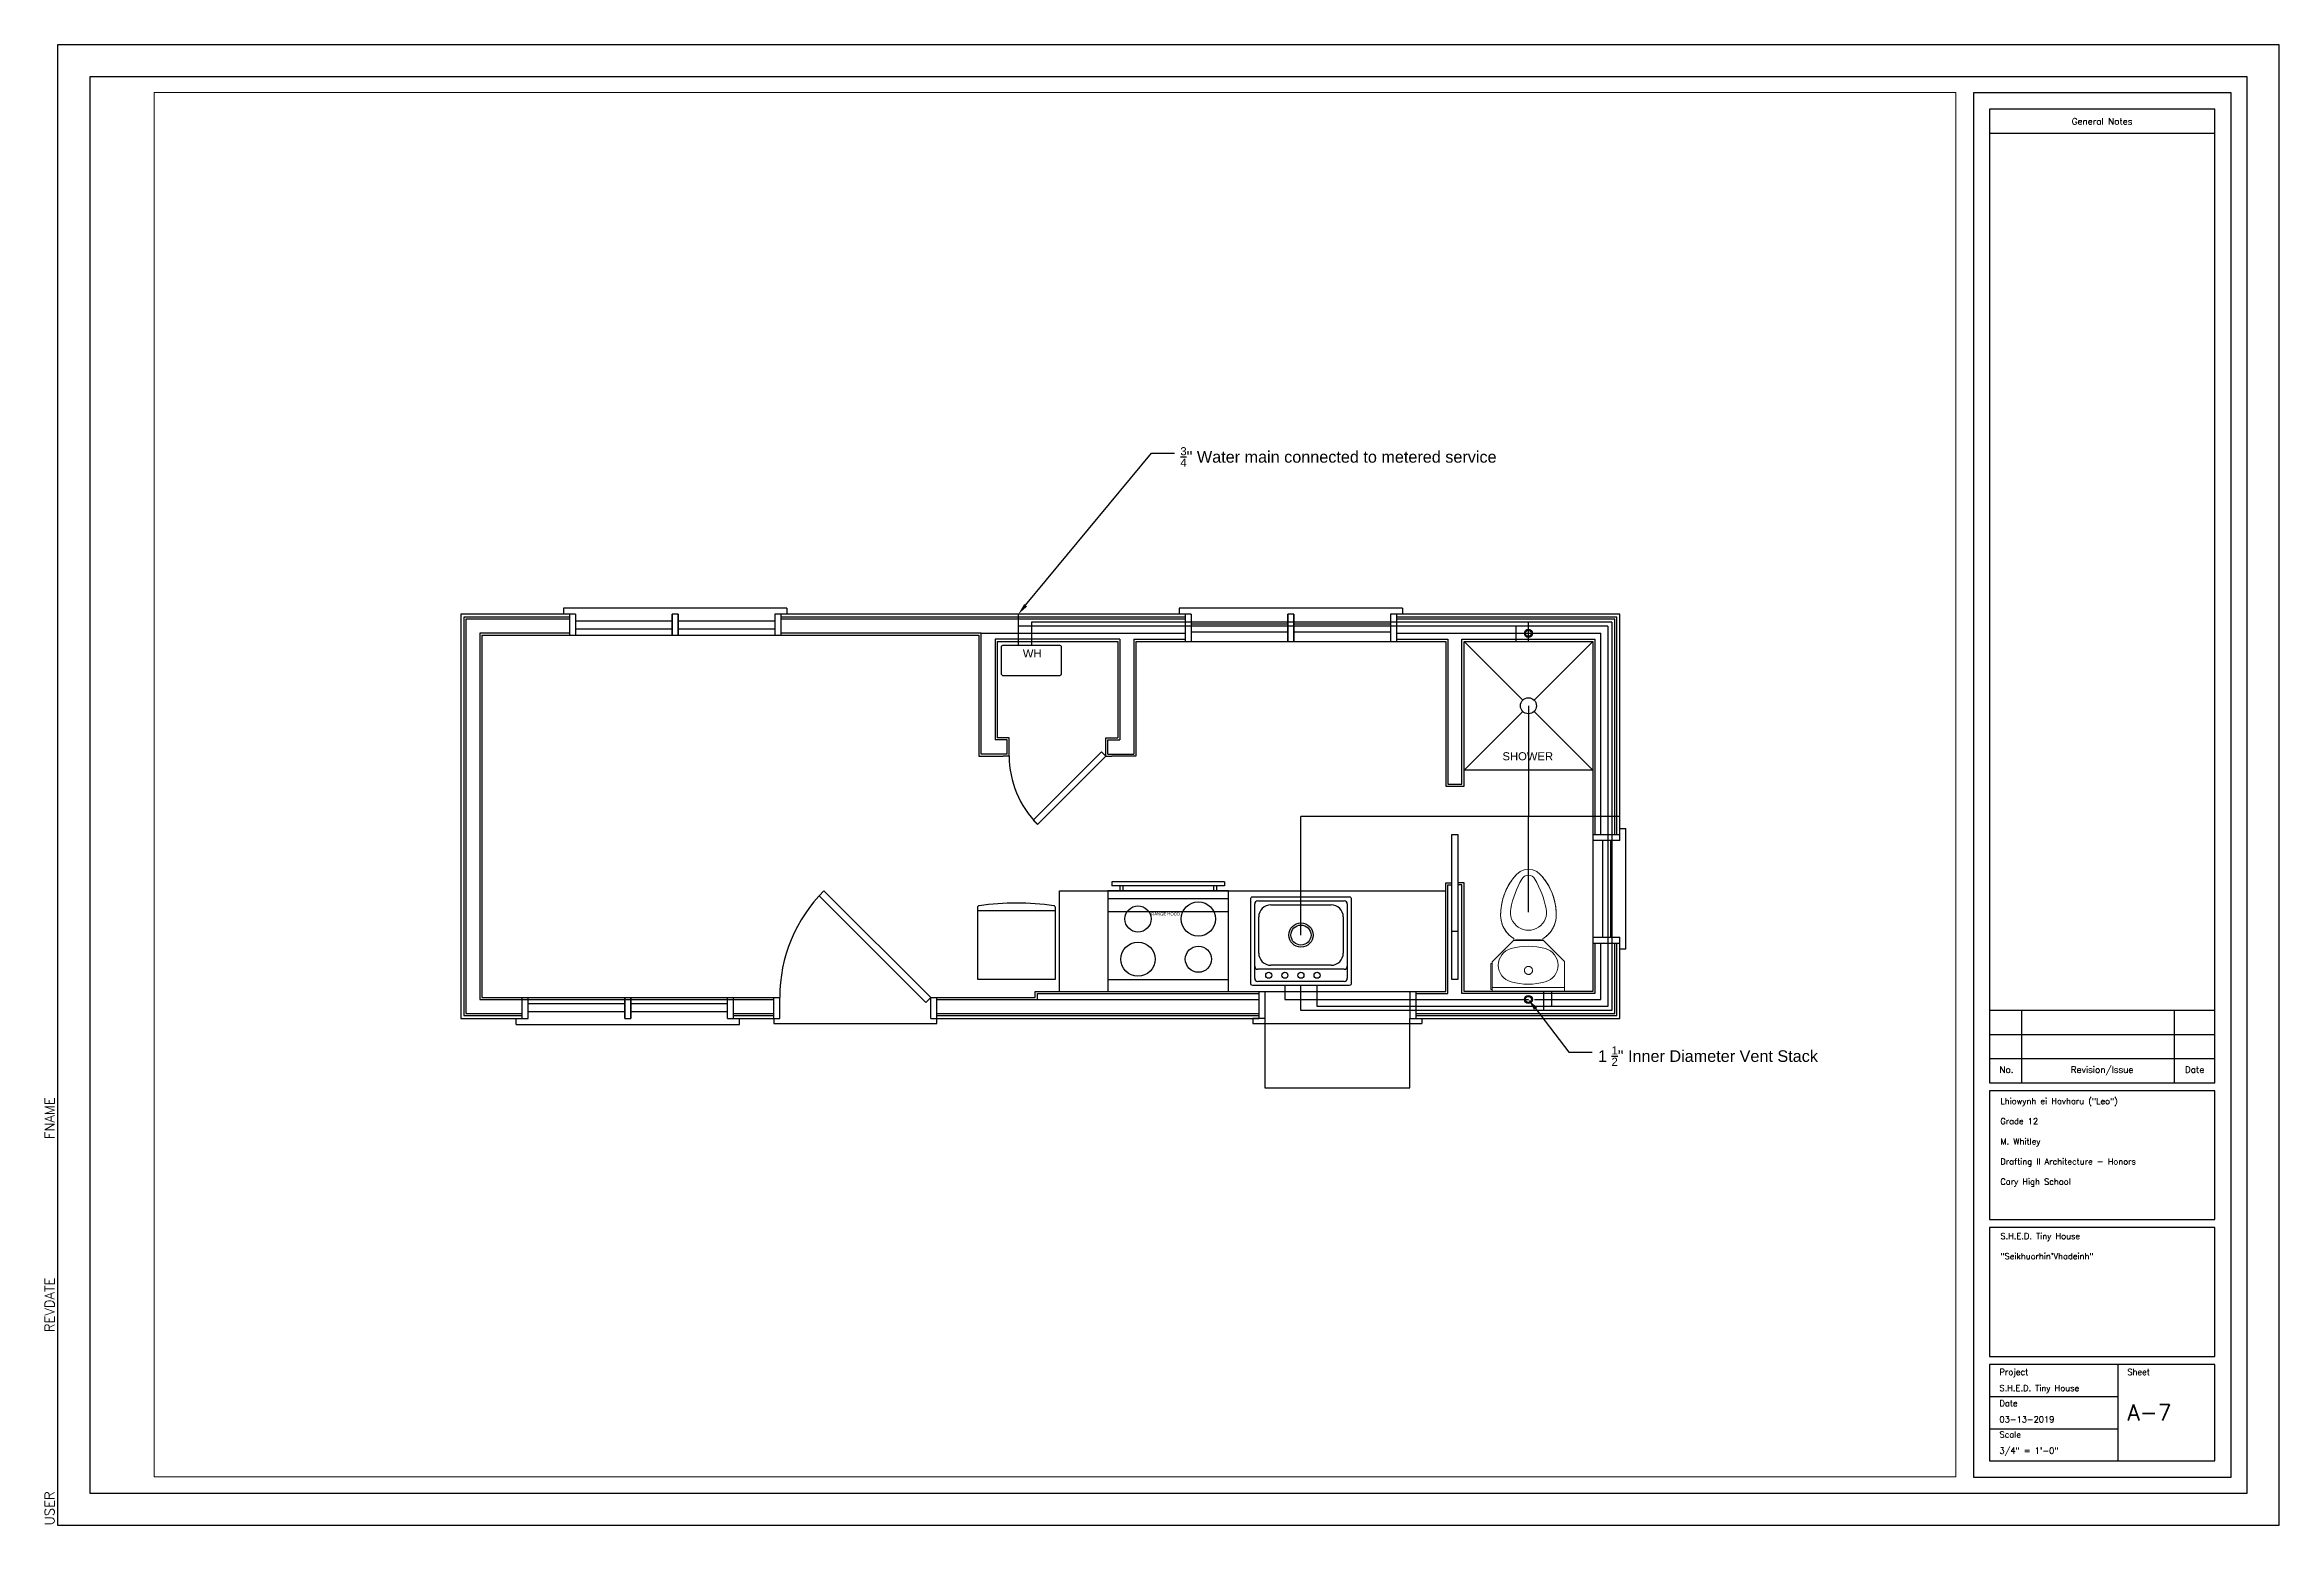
# Paper-space layout 'Plumbing' of a CAD drawing. Header units: inches. Extents: x -0.2 to 34.5, y 0 to 23.
import ezdxf
from ezdxf import colors
from ezdxf.entities.mleader import LeaderData, LeaderLine
from ezdxf.enums import TextEntityAlignment as Align
from ezdxf.math import Vec2, Vec3

# ---------------------------------------------------------------- set-up
doc = ezdxf.new("R2010")
doc.units = ezdxf.units.IN
doc.header["$LTSCALE"] = 48
doc.header["$MEASUREMENT"] = 0
doc.linetypes.add('HIDDEN2', pattern=[0.1875, 0.125, -0.0625])
for name, color, linetype, lineweight in [('Cold Water Line', 5, 'Continuous', 25), ('Hot Water Line', 1, 'Continuous', 25), ('P-SANR-FIXT', 7, 'Continuous', 9)]:
    doc.layers.add(name, color=color, linetype=linetype, lineweight=lineweight)
for name, color, linetype in [('Hidden Line', 7, 'HIDDEN2'), ('Plumbing', 4, 'Continuous'), ('Sewage Line', 3, 'Continuous'), ('Viewport', 5, 'Continuous')]:
    doc.layers.add(name, color=color, linetype=linetype)
doc.styles.add('Roman', font='romans')
doc.styles.get("Standard").update_dxf_attribs({"font": 'arial.ttf'})

# ---------------------------------------------------------------- blocks, each defined once
blk = doc.blocks.new('FamilyGeomCombi__2530-Back0')
at = {"layer": 'P-SANR-FIXT'}
for p, q in [((-6.11, 23.79), (-6.09, 23.84)), ((-4.14, 27.61), (-4.1, 27.67)), ((4.1, 27.66), (4.14, 27.6)), ((6.1, 23.83), (6.11, 23.79)), ((-6.72, 17.39), (-6.72, 17.41)), ((-6.7, 21.42), (-6.7, 21.45)), ((6.7, 21.46), (6.71, 21.4)), ((6.72, 17.41), (6.72, 17.4)), ((-3.8, 12.57), (-8.95, 7.43)), ((-6.17, 15.89), (-6.18, 15.91)), ((-5.29, 14.56), (-5.3, 14.57)), ((-3.88, 13.29), (-3.9, 13.3)), ((3.68, 12.63), (-3.68, 12.63)), ((-3.63, 13.15), (-3.63, 12.63)), ((-3.25, 12.78), (-3.13, 12.78)), ((-3.25, 12.78), (-3.25, 12.63)), ((-2.86, 12.79), (-3.14, 12.79)), ((-3.14, 12.79), (-3.14, 12.78)), ((-3.13, 12.78), (3.12, 12.78)), ((-2.86, 12.78), (-2.86, 12.79)), ((3.14, 12.79), (2.86, 12.79)), ((2.86, 12.79), (2.86, 12.78)), ((3.12, 12.78), (3.25, 12.78)), ((3.14, 12.78), (3.14, 12.79)), ((3.25, 12.63), (3.25, 12.78)), ((3.62, 12.63), (3.62, 13.15)), ((8.95, 7.43), (3.8, 12.57)), ((3.9, 13.3), (3.88, 13.28)), ((5.31, 14.57), (5.29, 14.55)), ((6.18, 15.91), (6.17, 15.89)), ((-9.32, 6.83), (-9.32, 6.55)), ((-9.3, 6.83), (-9.32, 6.83)), ((-9.32, 6.55), (-9.3, 6.55)), ((-9.3, 6.81), (-9.3, 6.94)), ((-9, 6.94), (-9.3, 6.94)), ((-9.3, 0.56), (-9.3, 6.81)), ((-9, 7.3), (-9, 1)), ((9, 1), (9, 7.3)), ((-9.32, 0.83), (-9.32, 0.55)), ((-9.3, 0.83), (-9.32, 0.83)), ((-9.32, 0.55), (-9.3, 0.55)), ((-9.3, 0.44), (-9.3, 0.56)), ((-9.3, 0.44), (-9, 0.44)), ((9, 1), (-9, 1)), ((-9, 1), (-9, 0)), ((9, 0), (9, 1))]:
    blk.add_line(p, q, dxfattribs=at)
for points in [[(-4.1, 27.67), (-3.87, 27.97), (-3.52, 28.42), (-3.14, 28.85), (-2.93, 29.07)], [(2.93, 29.07), (2.08, 29.77), (1.08, 30.22), (0, 30.4), (-1.08, 30.22), (-2.08, 29.77), (-2.93, 29.07)], [(2.93, 29.07), (3.31, 28.65), (3.68, 28.22), (4.03, 27.76), (4.1, 27.66)], [(-6.7, 21.45), (-6.61, 21.94), (-6.48, 22.52), (-6.33, 23.09), (-6.15, 23.66), (-6.11, 23.79)], [(-6.09, 23.84), (-5.95, 24.22), (-5.73, 24.77), (-5.49, 25.31), (-5.23, 25.85), (-5.12, 26.06)], [(-5.12, 26.06), (-4.83, 26.55), (-4.53, 27.04), (-4.21, 27.51), (-4.14, 27.61)], [(4.14, 27.6), (4.36, 27.3), (4.67, 26.82), (4.96, 26.33), (5.12, 26.06)], [(5.12, 26.06), (5.39, 25.53), (5.64, 24.99), (5.87, 24.44), (6.08, 23.89), (6.1, 23.83)], [(6.11, 23.79), (6.26, 23.32), (6.42, 22.75), (6.56, 22.17), (6.68, 21.59), (6.7, 21.46)], [(-6.91, 18.99), (-6.89, 19.58), (-6.86, 20.18), (-6.8, 20.77), (-6.72, 21.36), (-6.7, 21.42)], [(-6.72, 17.41), (-6.76, 17.56), (-6.81, 17.83), (-6.85, 18.11), (-6.88, 18.38), (-6.9, 18.66), (-6.91, 18.93), (-6.91, 18.99)], [(-6.18, 15.91), (-6.22, 16), (-6.34, 16.25), (-6.44, 16.5), (-6.54, 16.76), (-6.62, 17.03), (-6.69, 17.29), (-6.72, 17.39)], [(6.72, 17.4), (6.71, 17.35), (6.64, 17.08), (6.56, 16.82), (6.46, 16.56), (6.36, 16.3), (6.25, 16.05), (6.18, 15.91)], [(6.71, 21.4), (6.77, 21.01), (6.84, 20.42), (6.88, 19.82), (6.9, 19.23), (6.91, 18.99)], [(6.91, 18.99), (6.9, 18.71), (6.88, 18.44), (6.86, 18.16), (6.82, 17.89), (6.77, 17.62), (6.72, 17.41)], [(-5.3, 14.57), (-5.33, 14.6), (-5.51, 14.82), (-5.67, 15.04), (-5.82, 15.27), (-5.96, 15.51), (-6.1, 15.75), (-6.17, 15.89)], [(-4.14, 13.46), (-4.36, 13.63), (-4.57, 13.81), (-4.77, 14), (-4.97, 14.19), (-5.15, 14.39), (-5.29, 14.56)], [(-3.9, 13.3), (-3.97, 13.35), (-4.08, 13.42), (-4.14, 13.46)], [(-3.63, 13.15), (-3.74, 13.21), (-3.86, 13.27), (-3.88, 13.29)], [(3.88, 13.28), (3.8, 13.24), (3.68, 13.18), (3.62, 13.15)], [(4.14, 13.46), (4.03, 13.38), (3.92, 13.31), (3.9, 13.3)], [(5.29, 14.55), (5.19, 14.44), (5.01, 14.23), (4.81, 14.04), (4.61, 13.85), (4.4, 13.67), (4.18, 13.5), (4.14, 13.46)], [(6.17, 15.89), (6.13, 15.8), (5.99, 15.56), (5.85, 15.32), (5.7, 15.09), (5.54, 14.87), (5.37, 14.65), (5.31, 14.57)]]:
    blk.add_lwpolyline(points, dxfattribs=at)
for centre, radius, start, end in [((7.43, 19.26), 14.27, 136.5661, 151.5709), ((20.07, 15.5), 25, 150.2175, 168.2522), ((0, 26.99), 1.88, 29.7825, 150.2175), ((-20.07, 15.5), 25, 11.7478, 29.7825), ((-7.43, 19.26), 14.27, 28.4291, 43.4339), ((7.94, 18.99), 14.84, 151.5709, 180), ((-7.94, 18.99), 14.84, 0, 28.4291), ((0, 18.99), 6.91, 180, 233.187), ((0, 19.68), 4.5, 168.2522, 11.7478), ((0, 18.99), 6.91, 306.813, 0), ((-0.07, -5.23), 16.44, 75.1026, 104.8974), ((-2.12, 16.15), 3.36, 233.187, 243.4805), ((-3.68, 12.45), 0.172, 90, 135), ((2.12, 16.15), 3.36, 296.5195, 306.813), ((3.68, 12.45), 0.172, 45, 90), ((-8.83, 7.3), 0.172, 135, 180), ((-3.19, 6.5), 4.3, 104.8974, 180), ((-3.19, 6.5), 4.3, 180, 255.1026), ((3.05, 6.5), 4.3, 0, 75.1026), ((3.05, 6.5), 4.3, 284.8974, 360), ((8.83, 7.3), 0.172, 0, 45), ((-0.07, 18.23), 16.44, 255.1026, 284.8974)]:
    blk.add_arc(centre, radius, start, end, dxfattribs=at)
for points, start_tangent, end_tangent in [([(1.01, 5.22), (0.96, 5.52), (0.82, 5.8), (0.6, 6.02), (0.32, 6.17), (0.01, 6.22), (-0.3, 6.17), (-0.59, 6.02), (-0.81, 5.8), (-0.95, 5.52), (-0.99, 5.22)], (0, 1), (0, -1)), ([(-0.99, 5.22), (-0.98, 5.05), (-0.93, 4.88), (-0.9, 4.8), (-0.86, 4.73), (-0.82, 4.65), (-0.77, 4.58), (-0.71, 4.52), (-0.65, 4.46), (-0.58, 4.41), (-0.5, 4.36), (-0.43, 4.32), (-0.34, 4.28), (-0.17, 4.24), (0.01, 4.22), (0.19, 4.23), (0.36, 4.28), (0.44, 4.32), (0.52, 4.36), (0.59, 4.41), (0.66, 4.46), (0.72, 4.52), (0.78, 4.58), (0.83, 4.65), (0.88, 4.73), (0.92, 4.8), (0.95, 4.88), (0.99, 5.05), (1.01, 5.22)], (0, -1), (0, 1))]:
    blk.add_spline(points, degree=3, dxfattribs=dict(at, start_tangent=start_tangent, end_tangent=end_tangent))

psp = doc.layouts.new('Plumbing')

# ---------------------------------------------------------------- linework, layer by layer
for p, q in [((34.5, 23), (0, 23)), ((0, 23), (0, 0)), ((34.5, 0), (34.5, 23)), ((34, 22.5), (0.5, 22.5)), ((0.5, 22.5), (0.5, 0.5)), ((33.75, 22.25), (29.75, 22.25)), ((29.75, 22.25), (29.75, 0.75)), ((33.75, 0.75), (33.75, 22.25)), ((34, 0.5), (34, 22.5)), ((33.5, 22), (30, 22)), ((30, 22), (30, 6.875)), ((33.5, 6.875), (33.5, 22)), ((30, 21.625), (33.5, 21.625)), ((7.855, 14.247), (7.855, 14.153)), ((11.324, 14.247), (7.855, 14.247)), ((11.324, 14.247), (11.324, 14.153)), ((20.887, 14.247), (17.418, 14.247)), ((17.418, 14.247), (17.418, 14.153)), ((20.887, 14.247), (20.887, 14.153)), ((7.949, 14.153), (6.262, 14.153)), ((7.949, 14.106), (6.308, 14.106)), ((7.949, 14.075), (6.34, 14.075)), ((8.043, 14.153), (7.855, 14.153)), ((7.949, 14.153), (7.949, 13.825)), ((8.043, 14.153), (8.043, 13.825)), ((8.043, 14.052), (9.543, 14.052)), ((8.043, 14.052), (9.543, 14.052)), ((8.043, 13.927), (9.543, 13.927)), ((8.043, 13.927), (9.543, 13.927)), ((9.637, 14.153), (9.543, 14.153)), ((9.543, 13.825), (9.543, 14.153)), ((9.543, 14.153), (9.543, 13.825)), ((9.637, 13.825), (9.637, 14.153)), ((9.637, 14.153), (9.637, 13.825)), ((9.637, 14.052), (11.137, 14.052)), ((9.637, 14.052), (11.137, 14.052)), ((9.637, 13.927), (11.137, 13.927)), ((9.637, 13.927), (11.137, 13.927)), ((11.324, 14.153), (11.137, 14.153)), ((11.137, 14.153), (11.137, 13.825)), ((11.23, 14.153), (11.23, 13.825)), ((17.512, 14.153), (11.23, 14.153)), ((17.512, 14.106), (11.23, 14.106)), ((17.512, 14.075), (11.23, 14.075)), ((17.605, 14.153), (17.418, 14.153)), ((17.512, 14.153), (17.512, 13.731)), ((17.605, 14.153), (17.605, 13.731)), ((17.605, 14.005), (19.105, 14.005)), ((17.605, 14.005), (19.105, 14.005)), ((19.105, 13.731), (19.105, 14.153)), ((19.105, 14.153), (19.105, 13.731)), ((19.199, 14.153), (19.105, 14.153)), ((19.199, 13.731), (19.199, 14.153)), ((19.199, 14.153), (19.199, 13.731)), ((19.199, 14.005), (20.699, 14.005)), ((19.199, 14.005), (20.699, 14.005)), ((20.887, 14.153), (20.699, 14.153)), ((20.699, 14.153), (20.699, 13.731)), ((24.262, 14.153), (20.793, 14.153)), ((20.793, 14.153), (20.793, 13.731)), ((24.215, 14.106), (20.793, 14.106)), ((24.183, 14.075), (20.793, 14.075)), ((24.183, 10.731), (24.183, 14.075)), ((24.215, 10.731), (24.215, 14.106)), ((24.262, 10.731), (24.262, 14.153)), ((6.59, 13.825), (14.308, 13.825)), ((14.34, 13.856), (11.23, 13.856)), ((14.308, 13.825), (14.308, 11.95)), ((14.34, 11.981), (14.34, 13.856)), ((14.34, 13.856), (17.512, 13.856)), ((16.496, 13.763), (14.558, 13.763)), ((14.558, 13.763), (14.558, 12.2)), ((14.59, 13.731), (16.465, 13.731)), ((14.59, 13.731), (16.465, 13.731)), ((14.59, 13.731), (14.59, 12.231)), ((16.465, 13.731), (16.465, 12.231)), ((16.496, 13.763), (16.496, 12.2)), ((16.715, 13.763), (16.715, 11.981)), ((16.715, 13.763), (17.512, 13.763)), ((16.746, 13.731), (16.746, 11.95)), ((16.746, 13.731), (21.558, 13.731)), ((17.605, 13.88), (19.105, 13.88)), ((17.605, 13.88), (19.105, 13.88)), ((19.199, 13.88), (20.699, 13.88)), ((19.199, 13.88), (20.699, 13.88)), ((20.793, 13.856), (23.965, 13.856)), ((20.793, 13.763), (21.59, 13.763)), ((21.558, 13.731), (21.558, 11.481)), ((21.59, 13.763), (21.59, 11.513)), ((21.808, 13.856), (23.965, 13.856)), ((21.808, 11.513), (21.808, 13.763)), ((21.808, 13.763), (23.871, 13.763)), ((21.84, 11.481), (21.84, 13.731)), ((21.84, 13.731), (23.84, 13.731)), ((21.84, 13.731), (22.751, 12.82)), ((23.84, 13.731), (22.928, 12.82)), ((23.84, 13.731), (23.84, 8.294)), ((23.871, 13.763), (23.871, 10.731)), ((23.965, 10.731), (23.965, 13.856)), ((22.751, 12.643), (21.84, 11.731)), ((22.928, 12.643), (23.84, 11.731)), ((14.746, 12.2), (14.558, 12.2)), ((14.777, 12.231), (14.59, 12.231)), ((14.746, 11.981), (14.746, 12.2)), ((14.777, 11.95), (14.777, 12.231)), ((16.277, 11.95), (16.277, 12.231)), ((16.277, 12.231), (16.465, 12.231)), ((16.308, 11.981), (16.308, 12.2)), ((16.308, 12.2), (16.496, 12.2)), ((14.308, 11.95), (14.683, 11.95)), ((14.746, 11.981), (14.34, 11.981)), ((14.777, 11.95), (14.683, 11.95)), ((16.211, 12.016), (15.15, 10.956)), ((16.277, 11.95), (15.217, 10.889)), ((16.211, 12.016), (16.277, 11.95)), ((16.277, 11.95), (16.371, 11.95)), ((16.308, 11.981), (16.715, 11.981)), ((16.746, 11.95), (16.371, 11.95)), ((21.558, 11.481), (21.84, 11.481)), ((21.59, 11.513), (21.808, 11.513)), ((15.217, 10.889), (15.15, 10.956)), ((24.262, 10.825), (24.355, 10.825)), ((24.262, 10.638), (24.262, 10.825)), ((24.355, 8.95), (24.355, 10.825)), ((23.84, 10.731), (24.262, 10.731)), ((24.262, 10.638), (23.84, 10.638)), ((23.988, 10.638), (23.988, 9.138)), ((24.113, 10.638), (24.113, 9.138)), ((15.558, 9.856), (21.558, 9.856)), ((15.558, 8.294), (15.558, 9.856)), ((18.183, 9.856), (16.308, 9.856)), ((16.308, 9.856), (16.308, 8.294)), ((18.183, 9.731), (16.308, 9.731)), ((18.121, 9.997), (16.371, 9.997)), ((16.371, 9.997), (16.371, 9.935)), ((18.121, 9.935), (16.371, 9.935)), ((16.496, 9.935), (16.496, 9.856)), ((16.543, 9.935), (16.543, 9.856)), ((17.949, 9.935), (17.949, 9.856)), ((17.996, 9.935), (17.996, 9.856)), ((18.121, 9.997), (18.121, 9.935)), ((18.183, 8.294), (18.183, 9.856)), ((18.183, 8.388), (18.183, 9.763)), ((21.558, 8.294), (21.558, 9.981)), ((21.558, 9.981), (21.652, 9.981)), ((21.59, 8.263), (21.59, 9.95)), ((21.59, 9.95), (21.652, 9.95)), ((21.84, 9.981), (21.746, 9.981)), ((21.808, 9.95), (21.746, 9.95)), ((21.808, 8.263), (21.808, 9.95)), ((21.84, 8.294), (21.84, 9.981)), ((15.496, 9.547), (14.283, 9.547)), ((18.59, 8.497), (18.59, 9.653)), ((18.637, 9.7), (19.98, 9.7)), ((18.652, 8.888), (18.652, 9.45)), ((18.84, 9.638), (19.777, 9.638)), ((19.965, 9.45), (19.965, 8.888)), ((20.027, 9.653), (20.027, 8.497)), ((21.652, 9.231), (21.746, 9.231)), ((23.84, 9.138), (24.262, 9.138)), ((23.84, 9.044), (24.262, 9.044)), ((23.871, 9.044), (23.871, 8.263)), ((24.183, 7.95), (24.183, 9.044)), ((24.262, 8.95), (24.262, 9.138)), ((19.777, 8.7), (18.84, 8.7)), ((24.355, 8.95), (24.262, 8.95)), ((14.283, 8.485), (15.496, 8.485)), ((16.308, 8.481), (18.183, 8.481)), ((19.98, 8.638), (18.637, 8.638)), ((19.98, 8.45), (18.637, 8.45)), ((7.215, 7.872), (7.215, 8.2)), ((7.308, 7.872), (7.308, 8.2)), ((8.808, 8.099), (7.308, 8.099)), ((8.808, 8.099), (7.308, 8.099)), ((8.808, 8.2), (8.808, 7.872)), ((8.808, 7.872), (8.808, 8.2)), ((8.902, 8.2), (8.902, 7.872)), ((8.902, 7.872), (8.902, 8.2)), ((10.402, 8.099), (8.902, 8.099)), ((10.402, 8.099), (8.902, 8.099)), ((10.402, 7.872), (10.402, 8.2)), ((10.496, 7.872), (10.496, 8.2)), ((11.121, 7.872), (11.121, 8.2)), ((11.215, 7.872), (11.215, 8.2)), ((13.558, 7.872), (13.558, 8.2)), ((13.652, 7.872), (13.652, 8.2)), ((15.215, 8.169), (18.652, 8.169)), ((16.308, 8.294), (18.183, 8.294)), ((18.652, 8.294), (18.652, 7.872)), ((18.746, 8.294), (18.746, 7.872)), ((20.996, 8.294), (20.996, 7.872)), ((21.09, 8.294), (21.09, 7.872)), ((21.09, 8.263), (21.59, 8.263)), ((23.871, 8.263), (21.808, 8.263)), ((23.84, 8.294), (21.84, 8.294)), ((30, 8), (33.5, 8)), ((30.5, 6.875), (30.5, 8)), ((32.875, 6.875), (32.875, 8)), ((7.121, 7.872), (7.308, 7.872)), ((7.121, 7.778), (7.121, 7.872)), ((7.121, 7.778), (10.59, 7.778)), ((8.808, 7.974), (7.308, 7.974)), ((8.808, 7.974), (7.308, 7.974)), ((8.808, 7.872), (8.902, 7.872)), ((10.402, 7.974), (8.902, 7.974)), ((10.402, 7.974), (8.902, 7.974)), ((10.402, 7.872), (10.59, 7.872)), ((10.59, 7.778), (10.59, 7.872)), ((11.121, 7.872), (11.121, 7.794)), ((11.121, 7.794), (13.652, 7.794)), ((13.652, 7.95), (18.652, 7.95)), ((13.652, 7.794), (13.652, 7.872)), ((18.746, 7.872), (18.558, 7.872)), ((18.558, 7.872), (18.558, 7.794)), ((18.558, 7.794), (21.183, 7.794)), ((20.996, 7.872), (21.183, 7.872)), ((21.09, 7.95), (24.183, 7.95)), ((21.183, 7.872), (21.183, 7.794)), ((30, 7.625), (33.5, 7.625)), ((30, 7.25), (33.5, 7.25)), ((30, 6.875), (33.5, 6.875)), ((33.5, 6.75), (30, 6.75)), ((30, 6.75), (30, 4.75)), ((33.5, 4.75), (33.5, 6.75)), ((30, 4.75), (33.5, 4.75)), ((33.5, 4.625), (30, 4.625)), ((30, 4.625), (30, 2.625)), ((33.5, 2.625), (33.5, 4.625)), ((30, 2.625), (33.5, 2.625)), ((33.5, 2.5), (30, 2.5)), ((30, 2.5), (30, 1)), ((32, 1), (32, 2.5)), ((33.5, 1), (33.5, 2.5)), ((30, 2), (32, 2)), ((30, 1.5), (32, 1.5)), ((29.75, 0.75), (33.75, 0.75)), ((30, 1), (33.5, 1)), ((0.5, 0.5), (34, 0.5)), ((0, 0), (34.5, 0))]:
    psp.add_line(p, q)
for points in [[(6.262, 14.153), (6.262, 7.872), (7.215, 7.872)], [(6.308, 14.106), (6.308, 7.919), (7.215, 7.919)], [(6.34, 14.075), (6.34, 7.95), (7.215, 7.95)], [(7.949, 13.856), (6.558, 13.856), (6.558, 8.169), (7.215, 8.169)], [(6.59, 13.825), (6.59, 8.2), (11.215, 8.2)], [(6.558, 9.419), (6.558, 8.169), (11.121, 8.169)], [(14.89, 9.666), (14.883, 9.666)], [(21.09, 7.919), (24.215, 7.919), (24.215, 9.044)], [(21.09, 7.872), (24.262, 7.872), (24.262, 9.028)], [(22.933, 8.169), (23.965, 8.169), (23.965, 9.044)], [(10.496, 8.169), (11.121, 8.169)], [(13.558, 8.2), (15.183, 8.2), (15.183, 8.294), (21.558, 8.294)], [(13.652, 8.169), (15.215, 8.169), (15.215, 8.263), (18.652, 8.263)], [(21.09, 8.169), (22.746, 8.169)], [(10.496, 7.95), (11.121, 7.95)], [(10.496, 7.919), (11.121, 7.919)], [(10.496, 7.872), (11.215, 7.872)], [(13.558, 7.872), (18.652, 7.872)], [(13.652, 7.919), (18.652, 7.919)]]:
    psp.add_lwpolyline(points)
for points in [[(14.683, 13.2), (15.558, 13.2, 0.414214), (15.59, 13.231), (15.59, 13.638, 0.414214), (15.558, 13.669), (14.683, 13.669, 0.414214), (14.652, 13.638), (14.652, 13.231, 0.414214)], [(18.527, 8.419), (18.527, 9.731, -0.414214), (18.558, 9.763), (20.058, 9.763, -0.414214), (20.09, 9.731), (20.09, 8.419, -0.414214), (20.058, 8.388), (18.558, 8.388, -0.414214)]]:
    psp.add_lwpolyline(points, format="xyb", close=True)
for points in [[(21.84, 13.731), (23.84, 13.731), (23.84, 11.731), (21.84, 11.731)], [(21.652, 8.481), (21.652, 10.731), (21.746, 10.731), (21.746, 8.481)], [(11.901, 9.857), (13.558, 8.2), (13.481, 8.123), (11.824, 9.78)]]:
    psp.add_lwpolyline(points, close=True)
psp.add_lwpolyline([(15.496, 8.485), (15.496, 9.593, 0.373249), (15.469, 9.624, 0.070654), (14.31, 9.625, 0.373695), (14.283, 9.594), (14.283, 8.485)], format="xyb")
for centre, radius in [((22.84, 13.856), 0.0625), ((22.84, 13.856), 0.0469), ((22.84, 12.731), 0.125), ((16.777, 9.419), 0.203), ((17.715, 9.419), 0.266), ((16.777, 8.794), 0.266), ((19.308, 9.169), 0.188), ((19.308, 9.169), 0.156), ((17.715, 8.794), 0.203), ((18.808, 8.544), 0.0469), ((19.058, 8.544), 0.0469), ((19.308, 8.544), 0.0469), ((19.558, 8.544), 0.0469), ((22.84, 8.169), 0.0625), ((22.84, 8.169), 0.0469)]:
    psp.add_circle(centre, radius)
for centre, radius, start, end in [((16.277, 11.95), 1.5, 180, 225), ((13.558, 8.2), 2.344, 135, 180), ((18.637, 9.653), 0.0469, 90, 180), ((18.84, 9.45), 0.188, 90, 180), ((19.777, 9.45), 0.188, 0, 90), ((19.98, 9.653), 0.0469, 0, 90), ((18.637, 8.685), 0.0469, 180, 270), ((18.84, 8.888), 0.188, 180, 270), ((19.777, 8.888), 0.188, 270, 0), ((19.98, 8.685), 0.0469, 270, 0), ((18.637, 8.497), 0.0469, 180, 270), ((19.98, 8.497), 0.0469, 270, 0)]:
    psp.add_arc(centre, radius, start, end)
at = {"layer": 'Cold Water Line'}
for p, q in [((14.918, 14.153), (14.918, 13.669)), ((24.074, 13.966), (14.918, 13.966)), ((22.652, 13.731), (22.652, 13.966)), ((24.074, 13.966), (24.074, 8.06)), ((19.558, 8.06), (19.558, 8.388)), ((24.074, 8.06), (19.558, 8.06)), ((23.199, 8.294), (23.199, 8.06))]:
    psp.add_line(p, q, dxfattribs=at)
at = {"layer": 'Hidden Line'}
psp.add_line((16.308, 9.536), (18.183, 9.536), dxfattribs=at)
psp.add_lwpolyline([(18.746, 7.872), (18.746, 6.794), (20.996, 6.794), (20.996, 7.872)], dxfattribs=at)
at = {"layer": 'Hot Water Line'}
for p, q in [((15.121, 14.028), (15.121, 13.669)), ((24.137, 14.028), (15.121, 14.028)), ((22.84, 13.731), (22.84, 14.028)), ((24.137, 14.028), (24.137, 7.997)), ((19.308, 7.997), (19.308, 8.388)), ((24.137, 7.997), (19.308, 7.997)), ((23.074, 8.294), (23.074, 7.997))]:
    psp.add_line(p, q, dxfattribs=at)
at = {"layer": 'Sewage Line'}
for p, q in [((22.84, 12.731), (22.84, 11.013)), ((24.262, 11.013), (19.308, 11.013)), ((19.308, 9.169), (19.308, 11.013)), ((22.84, 9.524), (22.84, 11.013)), ((19.058, 8.388), (19.058, 8.169)), ((19.058, 8.169), (22.84, 8.169))]:
    psp.add_line(p, q, dxfattribs=at)

# ---------------------------------------------------------------- block references
at = {"layer": 'Plumbing', "xscale": 0.0625, "yscale": 0.0625, "zscale": 0.0625}
psp.add_blockref('FamilyGeomCombi__2530-Back0', (22.84, 8.294), dxfattribs=at)

# ---------------------------------------------------------------- texts
at = {"style": 'Roman'}
for s, p in [('General Notes', (31.748, 21.808)), ('No.', (30.264, 7.078)), ('Revision/Issue', (31.748, 7.078)), ('Date', (33.184, 7.078))]:
    psp.add_text(s, height=0.1, dxfattribs=at).set_placement(p, align=Align.MIDDLE_CENTER)
for s, height, p in [('WH', 0.125, (14.989, 13.481)), ('SHOWER', 0.125, (22.437, 11.884)), ('RANGE HOOD', 0.0469, (16.983, 9.473))]:
    psp.add_text(s, height=height).set_placement(p)
for s, height, p in [('Project', 0.0938, (30.155, 2.335)), ('S.H.E.D. Tiny House', 0.09375, (30.155, 2.085)), ('Sheet', 0.0938, (32.14, 2.335)), ('Date', 0.0938, (30.155, 1.849)), ('A-7', 0.25, (32.14, 1.629)), ('03-13-2019', 0.0938, (30.155, 1.599)), ('Scale', 0.0938, (30.155, 1.363)), ('3/4" = 1\'-0"', 0.09375, (30.155, 1.113))]:
    psp.add_text(s, height=height, dxfattribs=at).set_placement(p)
at = {"char_height": 0.09375, "attachment_point": 1, "style": 'Roman'}
for s, insert, width in [('Lhiowynh ei Havharu ("Leo")\\P\\PGrade 12\\P\\PM. Whitley\\P\\PDrafting II Architecture - Honors\\P\\PCary High School', (30.168, 6.636), 2.49759), ('S.H.E.D. Tiny House\\P\\P"Seikhuorhin\'Vhadeinh"', (30.169, 4.54), 2.54469)]:
    psp.add_mtext(s, dxfattribs=dict(at, insert=insert, width=width))
at = {"color": 0, "style": 'Roman', "flags": 8}
for tag, p in [('FNAME', (-0.05, 6)), ('REVDATE', (-0.05, 3)), ('USER', (-0.05, 0))]:
    psp.add_attdef(tag, p, '', height=0.15, rotation=90, dxfattribs=at)

# ---------------------------------------------------------------- leaders
ml = psp.add_multileader_mtext('Standard')
ml.set_content('\\A1;\\pxi-3,l3,t3;{\\H0.7x;\\S3/4;\\H1.42857x;" Water main connected to metered service}', color=256)
ml.set_leader_properties()
ml.build(insert=Vec2(0, 0))
ml.multileader.update_dxf_attribs({"text_right_attachment_type": 6, "dogleg_length": 0.36, "arrow_head_size": 0.18})
ctx = ml.context
ctx.base_point, ctx.char_height, ctx.arrow_head_size, ctx.landing_gap_size, ctx.plane_origin = Vec3(17.345, 16.657), 0.18, 0.18, 0.09, Vec3(14.918, 14.153)
ctx.right_attachment = 6
notes = []
notes.append((ctx, [(0, (1, 1, 0), (16.985, 16.657), (1, 0), 0.36, [(0, [(14.918, 14.153)], 0, [])])]))
ctx.mtext.insert, ctx.mtext.flow_direction = Vec3(17.435, 16.748), 5
ml = psp.add_multileader_mtext('Standard')
ml.set_content('\\A1;1 {\\H0.7x;\\S1/2;}" Inner Diameter Vent Stack', color=256)
ml.set_leader_properties()
ml.build(insert=Vec2(0, 0))
ml.multileader.update_dxf_attribs({"text_right_attachment_type": 6, "dogleg_length": 0.36, "arrow_head_size": 0.18})
ctx = ml.context
ctx.base_point, ctx.char_height, ctx.arrow_head_size, ctx.landing_gap_size, ctx.plane_origin = Vec3(23.83, 7.348), 0.18, 0.18, 0.09, Vec3(22.84, 8.169)
ctx.right_attachment = 6
notes.append((ctx, [(0, (1, 1, 0), (23.47, 7.348), (1, 0), 0.36, [(0, [(22.84, 8.169)], 0, [])])]))
ctx.mtext.insert, ctx.mtext.flow_direction = Vec3(23.92, 7.44), 5
for ctx, leaders in notes:
    for number, flags, end, landing, length, lines in leaders:
        leader = LeaderData()
        leader.index, (leader.has_last_leader_line, leader.has_dogleg_vector, leader.attachment_direction) = number, flags
        leader.last_leader_point, leader.dogleg_vector, leader.dogleg_length = Vec3(end), Vec3(landing), length
        for number, points, colour, breaks in lines:
            line = LeaderLine()
            line.index, line.vertices, line.color, line.breaks = number, Vec3.list(points), colors.encode_raw_color(colour), breaks
            leader.lines.append(line)
        ctx.leaders.append(leader)

# ---------------------------------------------------------------- viewports
at = {"layer": 'Viewport'}
psp.add_viewport(center=(15.488, 11.505), size=(27.976, 21.4991), view_center_point=(605.967, 465.994), view_height=1031.95692, dxfattribs=at)

doc.saveas('drawing.dxf')
